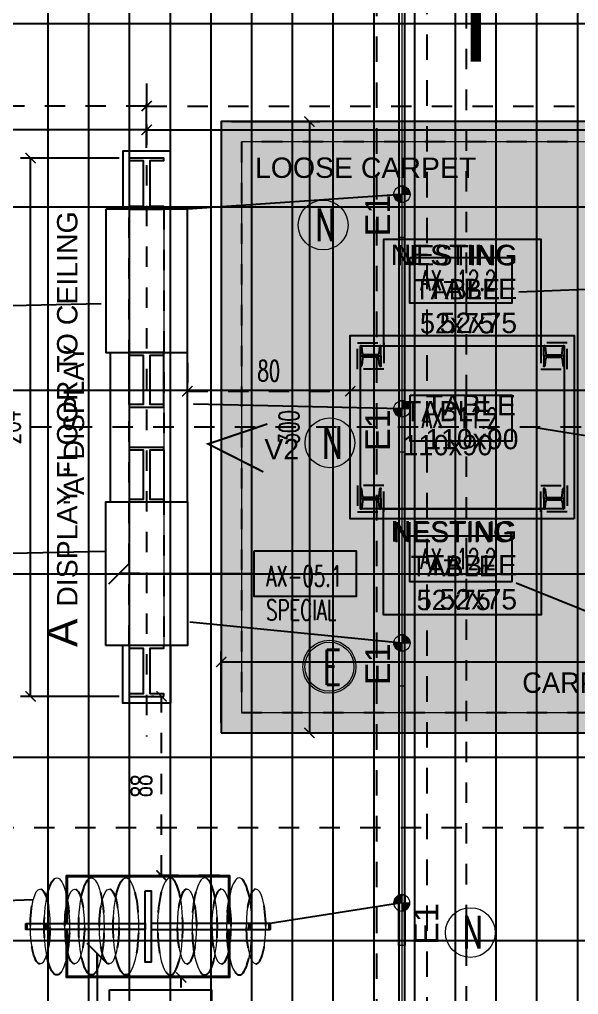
# Model space of a CAD drawing. Extents: x 214 to 401, y 14 to 126.
# Drawn here: x 308.718 to 311.463, y 77.957 to 82.742 of the extents above; entities that cross this region are included whole.
import ezdxf

# ---------------------------------------------------------------- set-up
doc = ezdxf.new("R2010")
doc.units = 0
doc.header["$LTSCALE"] = 0.25
doc.header["$MEASUREMENT"] = 0
for name, pattern in [('CONTINOUS', [0]), ('DASHDOT2', [0.5, 0.25, -0.125, 0, -0.125]), ('DASHED', [0.75, 0.5, -0.25]), ('DOT2', [0.125, 0, -0.125]), ('NASCOSTA', [0.375, 0.25, -0.125]), ('NASCOSTA2', [0.1875, 0.125, -0.0625]), ('PUNTO2', [0.125, 0, -0.125]), ('TRATTOPUNTO2', [0.5, 0.25, -0.125, 0, -0.125])]:
    doc.linetypes.add(name, pattern=pattern)
doc.layers.get('0').update_dxf_attribs({"linetype": 'CONTINUOUS'})
doc.layers.get('DEFPOINTS').update_dxf_attribs({"linetype": 'CONTINUOUS'})
for name, color, linetype in [('ax-arredo piani', 2, 'CONTINUOUS'), ('ax-arredo piani rossi', 1, 'CONTINUOUS'), ('ax-arredo proiezioni', 1, 'NASCOSTA'), ('ax-arredo sez', 6, 'CONTINUOUS'), ('AX-proiez vestiti', 1, 'NASCOSTA2'), ('AX-QUOTE', 2, 'CONTINUOUS'), ('ax-tappeto', 6, 'DOT2'), ('floor-quote', 2, 'CONTINUOUS'), ('floor-testi', 11, 'CONTINUOUS'), ('floor-tiles', 11, 'CONTINUOUS'), ('MERCHANDISING', 11, 'CONTINUOUS'), ('Piani', 6, 'CONTINUOUS'), ('RIFERIMENTI', 11, 'CONTINUOUS'), ('TESTI', 3, 'CONTINUOUS')]:
    doc.layers.add(name, color=color, linetype=linetype)
for name, color, linetype, true_color in [('ax-axis', 7, 'TRATTOPUNTO2', 0xd2844b), ('LD_beam', 7, 'DASHED', 0x7ec8c8), ('LD_pointing', 7, 'CONTINUOUS', 0xff9429), ('LD_track', 7, 'CONTINUOUS', 0x7ec8c8), ('MERCHANDISING-quote', 7, 'NASCOSTA2', 0x62b5df), ('Sections', 92, 'CONTINUOUS', 0x00bd00), ('view', 7, 'CONTINUOUS', 0xd60000)]:
    doc.layers.add(name, color=color, linetype=linetype, true_color=true_color)
for name, color, linetype, lineweight, true_color in [('floor-Carpet', 7, 'CONTINUOUS', 9, 0xe00070), ('LD_base', 7, 'CONTINUOUS', 5, 0x646464), ('LD_light', 7, 'CONTINUOUS', 5, 0xf00000), ('LD_N', 7, 'CONTINUOUS', 9, 0x41c62a)]:
    doc.layers.add(name, color=color, linetype=linetype, lineweight=lineweight, true_color=true_color)
doc.layers.add('LD_def-points', color=11, linetype='CONTINUOUS', lineweight=5, plot=False)
doc.layers.add('LD_text', color=255, linetype='CONTINUOUS', lineweight=9)
doc.styles.add('cart-inver', font='Arial.ttf')
doc.styles.add('HZDX', font='')
doc.styles.add('SIMPLEX', font='SIMPLEX.SHX', dxfattribs={"width": 0.65})
doc.styles.get("Standard").update_dxf_attribs({"font": 'Arial.ttf'})
doc.styles.get('HZDX').set_extended_font_data('DicotMedium')
doc.dimstyles.new('METRI', dxfattribs={"dimtxt": 0.2, "dimasz": 0.1, "dimexe": 0.1, "dimexo": 0.0625, "dimgap": 0.09, "dimtad": 1, "dimzin": 0, "dimdsep": 46, "dimtxsty": 'SIMPLEX', "dimblk": 'LINEET2S', "dimcen": 0.09, "dimdle": 0.1, "dimclrt": 3, "dimadec": 0, "dimazin": 0, "dimtfac": 1, "dimtix": 1, "dimtmove": 2, "dimatfit": 3, "dimldrblk": 'LINEET2S', "dimfxl": 1, "dimtolj": 1, "dimarcsym": 0})

# ---------------------------------------------------------------- blocks, each defined once
blk = doc.blocks.new('ax panca small')
at = {"layer": 'ax-arredo piani'}
blk.add_lwpolyline([(-0.025, 0), (0.75, 0), (0.75, -0.521), (-0.025, -0.521)], close=True, dxfattribs=at)
blk = doc.blocks.new('ax tavolo 90x110')
at = {"layer": 'ax-arredo piani'}
for points in [[(0, 0), (1.1, 0), (1.1, -0.9), (0, -0.9)], [(0.05, -0.05), (1.05, -0.05), (1.05, -0.85), (0.05, -0.85)]]:
    blk.add_lwpolyline(points, close=True, dxfattribs=at)
at = {"layer": 'ax-arredo proiezioni', "linetype": 'NASCOSTA2', "ltscale": 0.5}
for points in [[(0.035, -0.035), (0.165, -0.035), (0.165, -0.165), (0.035, -0.165)], [(1.065, -0.035), (0.935, -0.035), (0.935, -0.165), (1.065, -0.165)], [(0.035, -0.865), (0.165, -0.865), (0.165, -0.735), (0.035, -0.735)], [(1.065, -0.865), (0.935, -0.865), (0.935, -0.735), (1.065, -0.735)]]:
    blk.add_lwpolyline(points, close=True, dxfattribs=at)
for points in [[(0.15, -0.1), (0.15, -0.051, 0.414214), (0.149, -0.05), (0.1476, -0.05, 0.391021), (0.1431, -0.0541), (0.1406, -0.0862, -0.391021), (0.1321, -0.094), (0.0679, -0.094, -0.391021), (0.0594, -0.0862), (0.0569, -0.0541, 0.391021), (0.0524, -0.05), (0.051, -0.05, 0.414214), (0.05, -0.051), (0.05, -0.1)], [(0.95, -0.1), (0.95, -0.051, -0.414214), (0.951, -0.05), (0.9524, -0.05, -0.391021), (0.9569, -0.0541), (0.9594, -0.0862, 0.391021), (0.9679, -0.094), (1.0321, -0.094, 0.391021), (1.0406, -0.0862), (1.0431, -0.0541, -0.391021), (1.0476, -0.05), (1.049, -0.05, -0.414214), (1.05, -0.051), (1.05, -0.1)], [(0.15, -0.1), (0.15, -0.149, -0.414214), (0.149, -0.15), (0.1476, -0.15, -0.391021), (0.1431, -0.1459), (0.1406, -0.1138, 0.391021), (0.1321, -0.106), (0.0679, -0.106, 0.391021), (0.0594, -0.1138), (0.0569, -0.1459, -0.391021), (0.0524, -0.15), (0.051, -0.15, -0.414214), (0.05, -0.149), (0.05, -0.1)], [(0.95, -0.1), (0.95, -0.149, 0.414214), (0.951, -0.15), (0.9524, -0.15, 0.391021), (0.9569, -0.1459), (0.9594, -0.1138, -0.391021), (0.9679, -0.106), (1.0321, -0.106, -0.391021), (1.0406, -0.1138), (1.0431, -0.1459, 0.391021), (1.0476, -0.15), (1.049, -0.15, 0.414214), (1.05, -0.149), (1.05, -0.1)], [(0.15, -0.8), (0.15, -0.751, 0.414214), (0.149, -0.75), (0.1476, -0.75, 0.391021), (0.1431, -0.7541), (0.1406, -0.7862, -0.391021), (0.1321, -0.794), (0.0679, -0.794, -0.391021), (0.0594, -0.7862), (0.0569, -0.7541, 0.391021), (0.0524, -0.75), (0.051, -0.75, 0.414214), (0.05, -0.751), (0.05, -0.8)], [(0.95, -0.8), (0.95, -0.751, -0.414214), (0.951, -0.75), (0.9524, -0.75, -0.391021), (0.9569, -0.7541), (0.9594, -0.7862, 0.391021), (0.9679, -0.794), (1.0321, -0.794, 0.391021), (1.0406, -0.7862), (1.0431, -0.7541, -0.391021), (1.0476, -0.75), (1.049, -0.75, -0.414214), (1.05, -0.751), (1.05, -0.8)], [(0.15, -0.8), (0.15, -0.849, -0.414214), (0.149, -0.85), (0.1476, -0.85, -0.391021), (0.1431, -0.8459), (0.1406, -0.8138, 0.391021), (0.1321, -0.806), (0.0679, -0.806, 0.391021), (0.0594, -0.8138), (0.0569, -0.8459, -0.391021), (0.0524, -0.85), (0.051, -0.85, -0.414214), (0.05, -0.849), (0.05, -0.8)], [(0.95, -0.8), (0.95, -0.849, 0.414214), (0.951, -0.85), (0.9524, -0.85, 0.391021), (0.9569, -0.8459), (0.9594, -0.8138, -0.391021), (0.9679, -0.806), (1.0321, -0.806, -0.391021), (1.0406, -0.8138), (1.0431, -0.8459, 0.391021), (1.0476, -0.85), (1.049, -0.85, 0.414214), (1.05, -0.849), (1.05, -0.8)]]:
    blk.add_lwpolyline(points, format="xyb", close=True, dxfattribs=at)
for p in [(0.05, -0.15), (0.15, -0.15), (0.95, -0.15), (0.05, -0.75), (0.15, -0.75), (0.95, -0.75)]:
    blk.add_point(p, dxfattribs=at)
blk = doc.blocks.new('BAGS DISPLAY')
at = {"layer": 'ax-arredo piani'}
for points in [[(0.385, -0.075), (0.415, -0.075), (0.415, -0.425), (0.385, -0.425)], [(-0.2, -0.235), (-0.195, -0.235), (-0.195, -0.265), (-0.2, -0.265)], [(-0.2, -0.235), (0.385, -0.235), (0.385, -0.265), (-0.2, -0.265)], [(-0.1, -0.235), (-0.095, -0.235), (-0.095, -0.265), (-0.1, -0.265)], [(1, -0.235), (0.415, -0.235), (0.415, -0.265), (1, -0.265)], [(0.895, -0.235), (0.9, -0.235), (0.9, -0.265), (0.895, -0.265)], [(0.995, -0.235), (1, -0.235), (1, -0.265), (0.995, -0.265)]]:
    blk.add_lwpolyline(points, close=True, dxfattribs=at)
at = {"layer": 'AX-proiez vestiti'}
for centre, major_axis in [((-0.0479, -0.25), (0, -0.238)), ((0.1217, -0.25), (0, -0.238)), ((0.2912, -0.25), (0, -0.238)), ((-0.1299, -0.25), (0, -0.1839)), ((0.0396, -0.25), (0, -0.1839)), ((0.2091, -0.25), (0, -0.1839))]:
    blk.add_ellipse(centre, major_axis=major_axis, ratio=0.260996, dxfattribs=at)
at = {"layer": 'AX-proiez vestiti', "extrusion": (0, 0, -1)}
for centre, major_axis in [((0.5088, -0.25), (0, -0.238)), ((0.6783, -0.25), (0, -0.238)), ((0.8479, -0.25), (0, -0.238)), ((0.5909, -0.25), (0, -0.1839)), ((0.7604, -0.25), (0, -0.1839)), ((0.9299, -0.25), (0, -0.1839))]:
    blk.add_ellipse(centre, major_axis=major_axis, ratio=0.260996, dxfattribs=at)
at = {"layer": 'Piani', "color": 1}
for points in [[(0, -0.235), (0, 0), (0.8, 0), (0.8, -0.235)], [(0.005, -0.235), (0.005, -0.005), (0.795, -0.005), (0.795, -0.235)], [(0.8, -0.265), (0.8, -0.5), (0, -0.5), (0, -0.265)], [(0.795, -0.265), (0.795, -0.495), (0.005, -0.495), (0.005, -0.265)]]:
    blk.add_lwpolyline(points, dxfattribs=at)
blk = doc.blocks.new('_ArchTick')
at = {"color": 0, "linetype": 'ByBlock', "const_width": 0.15}
blk.add_lwpolyline([(-0.5, -0.5), (0.5, 0.5)], dxfattribs=at)
blk = doc.blocks.new('*D306')
at = {"layer": 'AX-QUOTE', "color": 0, "lineweight": -2, "transparency": 16777216}
for p, q in [((307.0687, 82.1119), (307.0687, 82.2509)), ((309.3422, 82.1119), (309.3422, 82.2509)), ((309.3422, 82.2009), (307.0687, 82.2009))]:
    blk.add_line(p, q, dxfattribs=at)
at = {"layer": 'DEFPOINTS', "color": 0, "transparency": 16777216}
for p in [(307.0687, 82.2009), (307.0687, 82.0619), (309.3422, 82.0619)]:
    blk.add_point(p, dxfattribs=at)
at = {"layer": 'AX-QUOTE', "color": 0, "lineweight": -2, "transparency": 16777216, "xscale": 0.05, "yscale": 0.05, "zscale": 0.05, "rotation": 180}
blk.add_blockref('_ArchTick', (307.0687, 82.2009), dxfattribs=at)
at = {"layer": 'AX-QUOTE', "color": 0, "lineweight": -2, "transparency": 16777216, "xscale": 0.05, "yscale": 0.05, "zscale": 0.05}
blk.add_blockref('_ArchTick', (309.3422, 82.2009), dxfattribs=at)
at = {"layer": 'AX-QUOTE', "color": 3, "transparency": 16777216, "insert": (308.2054, 82.3009), "char_height": 0.1, "attachment_point": 5, "style": 'SIMPLEX'}
blk.add_mtext('\\A1;227', dxfattribs=at)
blk = doc.blocks.new('*D307')
at = {"layer": 'AX-QUOTE', "color": 0, "lineweight": -2, "transparency": 16777216}
for p, q in [((314.0752, 82.1119), (314.0752, 82.2509)), ((309.3422, 82.2009), (314.0752, 82.2009))]:
    blk.add_line(p, q, dxfattribs=at)
at = {"layer": 'DEFPOINTS', "color": 0, "transparency": 16777216}
for p in [(309.3422, 82.2009), (314.0752, 82.2009), (314.0752, 82.0619)]:
    blk.add_point(p, dxfattribs=at)
at = {"layer": 'AX-QUOTE', "color": 0, "lineweight": -2, "transparency": 16777216, "xscale": 0.05, "yscale": 0.05, "zscale": 0.05, "rotation": 180}
blk.add_blockref('_ArchTick', (309.3422, 82.2009), dxfattribs=at)
at = {"layer": 'AX-QUOTE', "color": 0, "lineweight": -2, "transparency": 16777216, "xscale": 0.05, "yscale": 0.05, "zscale": 0.05}
blk.add_blockref('_ArchTick', (314.0752, 82.2009), dxfattribs=at)
at = {"layer": 'AX-QUOTE', "color": 3, "transparency": 16777216, "insert": (311.7087, 82.3009), "char_height": 0.1, "attachment_point": 5, "style": 'SIMPLEX'}
blk.add_mtext('\\A1;473', dxfattribs=at)
blk = doc.blocks.new('*D322')
at = {"layer": 'AX-QUOTE', "color": 0, "lineweight": -2, "transparency": 16777216}
for p, q in [((309.2072, 82.0619), (308.7227, 82.0619)), ((308.7727, 79.4202), (308.7727, 82.0619)), ((309.2072, 79.4202), (308.7227, 79.4202))]:
    blk.add_line(p, q, dxfattribs=at)
at = {"layer": 'DEFPOINTS', "color": 0, "transparency": 16777216}
for p in [(308.7727, 82.0619), (309.2572, 82.0619), (309.2572, 79.4202)]:
    blk.add_point(p, dxfattribs=at)
at = {"layer": 'AX-QUOTE', "color": 0, "lineweight": -2, "transparency": 16777216, "xscale": 0.05, "yscale": 0.05, "zscale": 0.05}
for p, rotation in [((308.7727, 82.0619), 90), ((308.7727, 79.4202), 270)]:
    blk.add_blockref('_ArchTick', p, dxfattribs=dict(at, rotation=rotation))
at = {"layer": 'AX-QUOTE', "color": 3, "transparency": 16777216, "insert": (308.6727, 80.741), "char_height": 0.1, "attachment_point": 5, "rotation": 90, "style": 'SIMPLEX'}
blk.add_mtext('\\A1;264', dxfattribs=at)
blk = doc.blocks.new('*D331')
at = {"layer": 'DEFPOINTS', "color": 0, "transparency": 16777216}
for p in [(313.7087, 79.5899), (309.7087, 79.241), (313.7087, 79.241)]:
    blk.add_point(p, dxfattribs=at)
at = {"layer": 'floor-quote', "color": 0, "lineweight": -2, "transparency": 16777216}
for p, q in [((309.7087, 79.291), (309.7087, 79.6399)), ((313.7087, 79.291), (313.7087, 79.6399)), ((309.7087, 79.5899), (313.7087, 79.5899))]:
    blk.add_line(p, q, dxfattribs=at)
at = {"layer": 'floor-quote', "color": 0, "lineweight": -2, "transparency": 16777216, "xscale": 0.05, "yscale": 0.05, "zscale": 0.05, "rotation": 180}
blk.add_blockref('_ArchTick', (309.7087, 79.5899), dxfattribs=at)
at = {"layer": 'floor-quote', "color": 0, "lineweight": -2, "transparency": 16777216, "xscale": 0.05, "yscale": 0.05, "zscale": 0.05}
blk.add_blockref('_ArchTick', (313.7087, 79.5899), dxfattribs=at)
at = {"layer": 'floor-quote', "color": 10, "transparency": 16777216, "insert": (311.7087, 79.6899), "char_height": 0.1, "attachment_point": 5, "style": 'SIMPLEX'}
blk.add_mtext('\\A1;400', dxfattribs=at)
blk = doc.blocks.new('LINEET2S')
blk.add_line((-1, 0), (0, 0))
at = {"color": 5}
blk.add_line((0.5, 0.5), (-0.5, -0.5), dxfattribs=at)
blk = doc.blocks.new('*D332')
at = {"layer": 'DEFPOINTS', "color": 0, "transparency": 16777216}
for p in [(309.7087, 82.241), (309.7087, 79.241), (310.1418, 79.241)]:
    blk.add_point(p, dxfattribs=at)
at = {"layer": 'floor-quote', "color": 0, "lineweight": -2, "transparency": 16777216}
for p, q in [((309.7587, 82.241), (310.1918, 82.241)), ((310.1418, 82.241), (310.1418, 79.241)), ((309.7587, 79.241), (310.1918, 79.241))]:
    blk.add_line(p, q, dxfattribs=at)
at = {"layer": 'floor-quote', "color": 0, "lineweight": -2, "transparency": 16777216, "xscale": 0.05, "yscale": 0.05, "zscale": 0.05}
for p, rotation in [((310.1418, 82.241), 90), ((310.1418, 79.241), 270)]:
    blk.add_blockref('_ArchTick', p, dxfattribs=dict(at, rotation=rotation))
at = {"layer": 'floor-quote', "color": 10, "transparency": 16777216, "insert": (310.0418, 80.741), "char_height": 0.1, "attachment_point": 5, "rotation": 90, "style": 'SIMPLEX'}
blk.add_mtext('\\A1;300', dxfattribs=at)
blk = doc.blocks.new('*D340')
at = {"layer": 'DEFPOINTS', "color": 0, "transparency": 16777216}
for p in [(309.5124, 78.041), (309.7492, 78.041), (309.5422, 76.991)]:
    blk.add_point(p, dxfattribs=at)
at = {"layer": 'MERCHANDISING-quote', "color": 0, "lineweight": -2, "transparency": 16777216}
for p, q in [((309.6992, 78.041), (309.4624, 78.041)), ((309.5124, 76.991), (309.5124, 78.041)), ((309.4922, 76.991), (309.4624, 76.991))]:
    blk.add_line(p, q, dxfattribs=at)
at = {"layer": 'MERCHANDISING-quote', "color": 0, "lineweight": -2, "transparency": 16777216, "xscale": 0.05, "yscale": 0.05, "zscale": 0.05}
for p, rotation in [((309.5124, 78.041), 90), ((309.5124, 76.991), 270)]:
    blk.add_blockref('_ArchTick', p, dxfattribs=dict(at, rotation=rotation))
at = {"layer": 'MERCHANDISING-quote', "color": 3, "transparency": 16777216, "insert": (309.4124, 77.516), "char_height": 0.1, "attachment_point": 5, "rotation": 90, "style": 'SIMPLEX'}
blk.add_mtext('\\A1;105', dxfattribs=at)
blk = doc.blocks.new('*D341')
at = {"layer": 'DEFPOINTS', "color": 0, "transparency": 16777216}
for p in [(309.4158, 79.4202), (309.4272, 79.4202), (309.7492, 78.541)]:
    blk.add_point(p, dxfattribs=at)
at = {"layer": 'MERCHANDISING-quote', "color": 0, "lineweight": -2, "transparency": 16777216}
for p, q in [((309.3772, 79.4202), (309.3658, 79.4202)), ((309.4158, 78.541), (309.4158, 79.4202)), ((309.6992, 78.541), (309.3658, 78.541))]:
    blk.add_line(p, q, dxfattribs=at)
at = {"layer": 'MERCHANDISING-quote', "color": 0, "lineweight": -2, "transparency": 16777216, "xscale": 0.05, "yscale": 0.05, "zscale": 0.05}
for p, rotation in [((309.4158, 79.4202), 90), ((309.4158, 78.541), 270)]:
    blk.add_blockref('_ArchTick', p, dxfattribs=dict(at, rotation=rotation))
at = {"layer": 'MERCHANDISING-quote', "color": 3, "transparency": 16777216, "insert": (309.3158, 78.9806), "char_height": 0.1, "attachment_point": 5, "rotation": 90, "style": 'SIMPLEX'}
blk.add_mtext('\\A1;88', dxfattribs=at)
blk = doc.blocks.new('*D346')
at = {"layer": 'DEFPOINTS', "color": 0, "transparency": 16777216}
for p in [(309.5422, 81.1075), (310.3422, 80.918), (310.3422, 80.7126)]:
    blk.add_point(p, dxfattribs=at)
at = {"layer": 'MERCHANDISING-quote', "color": 0, "lineweight": -2, "transparency": 16777216}
for p, q in [((309.5422, 81.0575), (309.5422, 80.868)), ((310.3422, 80.7626), (310.3422, 80.968)), ((309.5422, 80.918), (310.3422, 80.918))]:
    blk.add_line(p, q, dxfattribs=at)
at = {"layer": 'MERCHANDISING-quote', "color": 0, "lineweight": -2, "transparency": 16777216, "xscale": 0.05, "yscale": 0.05, "zscale": 0.05, "rotation": 180}
blk.add_blockref('_ArchTick', (309.5422, 80.918), dxfattribs=at)
at = {"layer": 'MERCHANDISING-quote', "color": 0, "lineweight": -2, "transparency": 16777216, "xscale": 0.05, "yscale": 0.05, "zscale": 0.05}
blk.add_blockref('_ArchTick', (310.3422, 80.918), dxfattribs=at)
at = {"layer": 'MERCHANDISING-quote', "color": 3, "transparency": 16777216, "insert": (309.9422, 81.018), "char_height": 0.1, "attachment_point": 5, "style": 'SIMPLEX'}
blk.add_mtext('\\A1;80', dxfattribs=at)
blk = doc.blocks.new('*D350')
at = {"layer": 'DEFPOINTS', "color": 0, "transparency": 16777216}
for p in [(307.0687, 82.3175), (307.0687, 82.1785), (309.3422, 82.1785)]:
    blk.add_point(p, dxfattribs=at)
at = {"layer": 'MERCHANDISING-quote', "color": 0, "lineweight": -2, "transparency": 16777216}
for p, q in [((307.0687, 82.2285), (307.0687, 82.3675)), ((309.3422, 82.2285), (309.3422, 82.3675)), ((309.3422, 82.3175), (307.0687, 82.3175))]:
    blk.add_line(p, q, dxfattribs=at)
at = {"layer": 'MERCHANDISING-quote', "color": 0, "lineweight": -2, "transparency": 16777216, "xscale": 0.05, "yscale": 0.05, "zscale": 0.05, "rotation": 180}
blk.add_blockref('_ArchTick', (307.0687, 82.3175), dxfattribs=at)
at = {"layer": 'MERCHANDISING-quote', "color": 0, "lineweight": -2, "transparency": 16777216, "xscale": 0.05, "yscale": 0.05, "zscale": 0.05}
blk.add_blockref('_ArchTick', (309.3422, 82.3175), dxfattribs=at)
at = {"layer": 'MERCHANDISING-quote', "color": 3, "transparency": 16777216, "insert": (308.2054, 82.4175), "char_height": 0.1, "attachment_point": 5, "style": 'SIMPLEX'}
blk.add_mtext('\\A1;227', dxfattribs=at)
blk = doc.blocks.new('*D351')
at = {"layer": 'DEFPOINTS', "color": 0, "transparency": 16777216}
for p in [(309.3422, 82.3175), (314.0752, 82.3175), (314.0752, 82.1785)]:
    blk.add_point(p, dxfattribs=at)
at = {"layer": 'MERCHANDISING-quote', "color": 0, "lineweight": -2, "transparency": 16777216}
for p, q in [((314.0752, 82.2285), (314.0752, 82.3675)), ((309.3422, 82.3175), (314.0752, 82.3175))]:
    blk.add_line(p, q, dxfattribs=at)
at = {"layer": 'MERCHANDISING-quote', "color": 0, "lineweight": -2, "transparency": 16777216, "xscale": 0.05, "yscale": 0.05, "zscale": 0.05, "rotation": 180}
blk.add_blockref('_ArchTick', (309.3422, 82.3175), dxfattribs=at)
at = {"layer": 'MERCHANDISING-quote', "color": 0, "lineweight": -2, "transparency": 16777216, "xscale": 0.05, "yscale": 0.05, "zscale": 0.05}
blk.add_blockref('_ArchTick', (314.0752, 82.3175), dxfattribs=at)
at = {"layer": 'MERCHANDISING-quote', "color": 3, "transparency": 16777216, "insert": (311.7087, 82.4175), "char_height": 0.1, "attachment_point": 5, "style": 'SIMPLEX'}
blk.add_mtext('\\A1;473', dxfattribs=at)
blk = doc.blocks.new('E1-5')
at = {"layer": 'LD_light', "lineweight": 5, "ltscale": 0.5}
h = blk.add_hatch(color=256, dxfattribs=at)
h.dxf.hatch_style = 1
h.paths.add_polyline_path([(0, 0.04, 0.414214), (-0.04, 0), (0, 0)])
at = {"layer": 'LD_light', "lineweight": 5}
h = blk.add_hatch(color=256, dxfattribs=at)
h.dxf.hatch_style = 1
h.paths.add_polyline_path([(0.21, -0.0163), (0.21, 0.0163), (-0.04, 0.0163), (-0.04, -0.0163)])
at = {"layer": 'LD_light', "lineweight": 5, "ltscale": 0.5}
h = blk.add_hatch(color=256, dxfattribs=at)
h.dxf.hatch_style = 1
h.paths.add_polyline_path([(0.04, 0), (0, 0), (0, -0.04, 0.414214)])
at = {"layer": 'LD_light', "lineweight": 5}
for p, q in [((-0.04, 0), (0.04, 0)), ((0, 0.04), (0, -0.04))]:
    blk.add_line(p, q, dxfattribs=at)
blk.add_lwpolyline([(0.21, 0.0163), (-0.04, 0.0163), (-0.04, -0.0163), (0.21, -0.0163)], close=True, dxfattribs=at)
blk.add_circle((0, 0), 0.04, dxfattribs=at)
blk = doc.blocks.new('notturna')
at = {"layer": 'LD_N'}
blk.add_circle((21.1399, -17.0434), 0.084, dxfattribs=at)
at = {"layer": 'LD_N', "style": 'SIMPLEX', "width": 0.65}
blk.add_text('N', height=0.1101, dxfattribs=at).set_placement((21.1144, -17.0975))
blk = doc.blocks.new('e')
at = {"layer": 'LD_light', "color": 160, "true_color": 0x1a53ff}
for radius in [8.4, 7.78]:
    blk.add_circle((0, 0), radius, dxfattribs=at)
at = {"layer": 'LD_light', "color": 160, "true_color": 0x1a53ff, "style": 'SIMPLEX', "width": 0.65}
blk.add_text('E', height=11.01, dxfattribs=at).set_placement((-2.02, -5.7))
blk = doc.blocks.new('DALIAN ASOM LIGHT')
at = {"layer": 'LD_base'}
for p, q in [((-4.1599, 8.134), (-4.1599, 8.867)), ((-4.0683, 8.8671), (-4.0683, 8.867)), ((-4.0683, 8.6118), (-4.0683, 8.8545)), ((-3.8983, 8.8671), (-3.8983, 8.867)), ((-3.8983, 8.6118), (-3.8983, 8.8545)), ((-3.7833, 8.134), (-3.7833, 8.867)), ((-4.0683, 8.3892), (-4.0683, 8.1465)), ((-3.8983, 8.3892), (-3.8983, 8.1465))]:
    blk.add_line(p, q, dxfattribs=at)
for points in [[(-3.6168, 7.0005), (0.3832, 7.0005), (0.3832, 10.0005), (-3.6168, 10.0005)], [(-3.5168, 7.1005), (0.2832, 7.1005), (0.2832, 9.9005), (-3.5168, 9.9005)], [(-3.8983, 9.5714), (-3.8983, 9.5839), (-3.9666, 9.5839), (-3.9666, 9.8089), (-3.8983, 9.8089), (-3.8983, 9.8214), (-4.0683, 9.8214), (-4.0683, 9.8089), (-3.9999, 9.8089), (-3.9999, 9.5839), (-4.0683, 9.5839), (-4.0683, 9.5714)], [(-4.1833, 9.5714), (-4.1833, 8.867), (-3.7833, 8.867), (-3.7833, 9.5714)], [(-4.1833, 9.5714), (-4.1833, 8.867), (-3.7833, 8.867), (-3.7833, 9.5714)], [(-4.0683, 7.4297), (-4.0683, 9.5714), (-3.8983, 9.5714), (-3.8983, 7.4297)], [(-4.0683, 8.5993), (-3.8983, 8.5993), (-3.8983, 8.6118), (-3.9666, 8.6118), (-3.9666, 8.8545), (-3.8983, 8.8545), (-3.8983, 8.867), (-4.0683, 8.867), (-4.0683, 8.8545), (-3.9999, 8.8545), (-3.9999, 8.6118), (-4.0683, 8.6118)], [(-4.0683, 8.134), (-3.8983, 8.134), (-3.8983, 8.1465), (-3.9666, 8.1465), (-3.9666, 8.3892), (-3.8983, 8.3892), (-3.8983, 8.4017), (-4.0683, 8.4017), (-4.0683, 8.3892), (-3.9999, 8.3892), (-3.9999, 8.1465), (-4.0683, 8.1465)], [(-4.1833, 7.4297), (-4.1833, 8.134), (-3.7833, 8.134), (-3.7833, 7.4297)], [(-3.8983, 7.1797), (-3.8983, 7.1922), (-3.9666, 7.1922), (-3.9666, 7.4172), (-3.8983, 7.4172), (-3.8983, 7.4297), (-4.0683, 7.4297), (-4.0683, 7.4172), (-3.9999, 7.4172), (-3.9999, 7.1922), (-4.0683, 7.1922), (-4.0683, 7.1797)], [(-3.9912, 6.2255), (-3.9612, 6.2255), (-3.9612, 5.8755), (-3.9912, 5.8755)], [(-4.5762, 6.0655), (-4.5712, 6.0655), (-4.5712, 6.0355), (-4.5762, 6.0355)], [(-4.5762, 6.0655), (-3.9912, 6.0655), (-3.9912, 6.0355), (-4.5762, 6.0355)], [(-4.4762, 6.0655), (-4.4712, 6.0655), (-4.4712, 6.0355), (-4.4762, 6.0355)], [(-3.3762, 6.0655), (-3.9612, 6.0655), (-3.9612, 6.0355), (-3.3762, 6.0355)], [(-3.4812, 6.0655), (-3.4762, 6.0655), (-3.4762, 6.0355), (-3.4812, 6.0355)], [(-3.3812, 6.0655), (-3.3762, 6.0655), (-3.3762, 6.0355), (-3.3812, 6.0355)]]:
    blk.add_lwpolyline(points, close=True, dxfattribs=at)
for points in [[(-3.8666, 9.5714), (-3.8666, 9.8547), (-4.0999, 9.8547), (-4.0999, 9.5714)], [(-3.8666, 7.4297), (-3.8666, 7.1464), (-4.0999, 7.1464), (-4.0999, 7.4297)], [(-4.3762, 6.0655), (-4.3762, 6.3005), (-3.5762, 6.3005), (-3.5762, 6.0655)], [(-4.3712, 6.0655), (-4.3712, 6.2955), (-3.5812, 6.2955), (-3.5812, 6.0655)], [(-3.5762, 6.0355), (-3.5762, 5.8005), (-4.3762, 5.8005), (-4.3762, 6.0355)], [(-3.5812, 6.0355), (-3.5812, 5.8055), (-4.3712, 5.8055), (-4.3712, 6.0355)]]:
    blk.add_lwpolyline(points, dxfattribs=at)
at = {"layer": 'LD_base', "elevation": 0}
for points in [[(-2.8208, 8.9005), (-2.0458, 8.9005), (-2.0458, 9.4215), (-2.8208, 9.4215)], [(-1.8833, 8.0505), (-2.9833, 8.0505), (-2.9833, 8.9505), (-1.8833, 8.9505)], [(-1.9333, 8.1005), (-2.9333, 8.1005), (-2.9333, 8.9005), (-1.9333, 8.9005)], [(-2.8208, 8.1005), (-2.0458, 8.1005), (-2.0458, 7.5795), (-2.8208, 7.5795)]]:
    blk.add_lwpolyline(points, close=True, dxfattribs=at)
at = {"layer": 'LD_base', "linetype": 'NASCOSTA2', "ltscale": 0.5, "elevation": 0}
for points in [[(-2.9483, 8.9155), (-2.8183, 8.9155), (-2.8183, 8.7855), (-2.9483, 8.7855)], [(-1.9183, 8.9155), (-2.0483, 8.9155), (-2.0483, 8.7855), (-1.9183, 8.7855)], [(-2.9483, 8.0855), (-2.8183, 8.0855), (-2.8183, 8.2155), (-2.9483, 8.2155)], [(-1.9183, 8.0855), (-2.0483, 8.0855), (-2.0483, 8.2155), (-1.9183, 8.2155)]]:
    blk.add_lwpolyline(points, close=True, dxfattribs=at)
for points in [[(-2.8333, 8.8505), (-2.8333, 8.8995, 0.414214), (-2.8343, 8.9005), (-2.8356, 8.9005, 0.391021), (-2.8401, 8.8964), (-2.8427, 8.8643, -0.391021), (-2.8512, 8.8565), (-2.9153, 8.8565, -0.391021), (-2.9238, 8.8643), (-2.9264, 8.8964, 0.391021), (-2.9309, 8.9005), (-2.9323, 8.9005, 0.414214), (-2.9333, 8.8995), (-2.9333, 8.8505)], [(-2.0333, 8.8505), (-2.0333, 8.8995, -0.414214), (-2.0323, 8.9005), (-2.0309, 8.9005, -0.391021), (-2.0264, 8.8964), (-2.0238, 8.8643, 0.391021), (-2.0153, 8.8565), (-1.9512, 8.8565, 0.391021), (-1.9427, 8.8643), (-1.9401, 8.8964, -0.391021), (-1.9356, 8.9005), (-1.9343, 8.9005, -0.414214), (-1.9333, 8.8995), (-1.9333, 8.8505)], [(-2.8333, 8.8505), (-2.8333, 8.8015, -0.414214), (-2.8343, 8.8005), (-2.8356, 8.8005, -0.391021), (-2.8401, 8.8047), (-2.8427, 8.8367, 0.391021), (-2.8512, 8.8445), (-2.9153, 8.8445, 0.391021), (-2.9238, 8.8367), (-2.9264, 8.8047, -0.391021), (-2.9309, 8.8005), (-2.9323, 8.8005, -0.414214), (-2.9333, 8.8015), (-2.9333, 8.8505)], [(-2.0333, 8.8505), (-2.0333, 8.8015, 0.414214), (-2.0323, 8.8005), (-2.0309, 8.8005, 0.391021), (-2.0264, 8.8047), (-2.0238, 8.8367, -0.391021), (-2.0153, 8.8445), (-1.9512, 8.8445, -0.391021), (-1.9427, 8.8367), (-1.9401, 8.8047, 0.391021), (-1.9356, 8.8005), (-1.9343, 8.8005, 0.414214), (-1.9333, 8.8015), (-1.9333, 8.8505)], [(-2.8333, 8.1505), (-2.8333, 8.1995, 0.414214), (-2.8343, 8.2005), (-2.8356, 8.2005, 0.391021), (-2.8401, 8.1964), (-2.8427, 8.1643, -0.391021), (-2.8512, 8.1565), (-2.9153, 8.1565, -0.391021), (-2.9238, 8.1643), (-2.9264, 8.1964, 0.391021), (-2.9309, 8.2005), (-2.9323, 8.2005, 0.414214), (-2.9333, 8.1995), (-2.9333, 8.1505)], [(-2.0333, 8.1505), (-2.0333, 8.1995, -0.414214), (-2.0323, 8.2005), (-2.0309, 8.2005, -0.391021), (-2.0264, 8.1964), (-2.0238, 8.1643, 0.391021), (-2.0153, 8.1565), (-1.9512, 8.1565, 0.391021), (-1.9427, 8.1643), (-1.9401, 8.1964, -0.391021), (-1.9356, 8.2005), (-1.9343, 8.2005, -0.414214), (-1.9333, 8.1995), (-1.9333, 8.1505)], [(-2.8333, 8.1505), (-2.8333, 8.1015, -0.414214), (-2.8343, 8.1005), (-2.8356, 8.1005, -0.391021), (-2.8401, 8.1047), (-2.8427, 8.1367, 0.391021), (-2.8512, 8.1445), (-2.9153, 8.1445, 0.391021), (-2.9238, 8.1367), (-2.9264, 8.1047, -0.391021), (-2.9309, 8.1005), (-2.9323, 8.1005, -0.414214), (-2.9333, 8.1015), (-2.9333, 8.1505)], [(-2.0333, 8.1505), (-2.0333, 8.1015, 0.414214), (-2.0323, 8.1005), (-2.0309, 8.1005, 0.391021), (-2.0264, 8.1047), (-2.0238, 8.1367, -0.391021), (-2.0153, 8.1445), (-1.9512, 8.1445, -0.391021), (-1.9427, 8.1367), (-1.9401, 8.1047, 0.391021), (-1.9356, 8.1005), (-1.9343, 8.1005, 0.414214), (-1.9333, 8.1015), (-1.9333, 8.1505)]]:
    blk.add_lwpolyline(points, format="xyb", close=True, dxfattribs=at)
at = {"layer": 'LD_base'}
for centre, major_axis in [((-4.424, 6.0505), (0, -0.238)), ((-4.2545, 6.0505), (0, -0.238)), ((-4.085, 6.0505), (0, -0.238)), ((-4.5061, 6.0505), (0, -0.1839)), ((-4.3366, 6.0505), (0, -0.1839)), ((-4.167, 6.0505), (0, -0.1839))]:
    blk.add_ellipse(centre, major_axis=major_axis, ratio=0.260996, dxfattribs=at)
at = {"layer": 'LD_base', "extrusion": (0, 0, -1)}
for centre, major_axis in [((-3.8674, 6.0505), (0, -0.238)), ((-3.6978, 6.0505), (0, -0.238)), ((-3.5283, 6.0505), (0, -0.238)), ((-3.7853, 6.0505), (0, -0.1839)), ((-3.6158, 6.0505), (0, -0.1839)), ((-3.4463, 6.0505), (0, -0.1839))]:
    blk.add_ellipse(centre, major_axis=major_axis, ratio=0.260996, dxfattribs=at)
at = {"layer": 'LD_base', "linetype": 'NASCOSTA2', "ltscale": 0.5}
for p in [(-2.8333, 8.8005), (-2.0333, 8.8005), (-1.9333, 8.8005), (-2.8333, 8.2005), (-2.0333, 8.2005), (-1.9333, 8.2005)]:
    blk.add_point(p, dxfattribs=at)

msp = doc.modelspace()

# ---------------------------------------------------------------- hatches: boundary and pattern name
at = {"layer": 'floor-Carpet'}
h = msp.add_hatch(dxfattribs=at)
h.set_pattern_fill('DOTS', color=256, scale=0.5)
h.set_pattern_definition([(0, (0, -13.24512), (0.015625, 0.03125), [0, -0.03125])])
h.paths.add_polyline_path([(309.70865, 79.24104), (313.70865, 79.24104), (313.70865, 82.24104), (309.70865, 82.24104)])

# ---------------------------------------------------------------- linework, layer by layer
at = {"layer": 'ax-arredo piani'}
for p, q in [((309.25715, 81.10764), (309.25715, 81.10753)), ((309.42715, 81.10764), (309.42715, 81.10753)), ((309.25715, 80.85237), (309.25715, 81.09503)), ((309.42715, 80.85237), (309.42715, 81.09503)), ((309.25715, 80.62972), (309.25715, 80.38706)), ((309.42715, 80.62972), (309.42715, 80.38706))]:
    msp.add_line(p, q, dxfattribs=at)
for points in [[(309.14215, 81.81188), (309.14215, 81.10753), (309.54215, 81.10753), (309.54215, 81.81188)], [(309.14215, 81.81188), (309.14215, 81.10753), (309.54215, 81.10753), (309.54215, 81.81188)], [(309.14215, 79.67021), (309.14215, 80.37456), (309.54215, 80.37456), (309.54215, 79.67021)]]:
    msp.add_lwpolyline(points, close=True, dxfattribs=at)
at = {"layer": 'ax-arredo piani rossi'}
for p, q in [((309.16549, 80.37456), (309.16549, 81.10753)), ((309.54215, 80.37456), (309.54215, 81.10753))]:
    msp.add_line(p, q, dxfattribs=at)
for points in [[(309.45882, 81.81188), (309.45882, 82.09521), (309.22549, 82.09521), (309.22549, 81.81188)], [(309.45882, 79.67021), (309.45882, 79.38688), (309.22549, 79.38688), (309.22549, 79.67021)]]:
    msp.add_lwpolyline(points, dxfattribs=at)
at = {"layer": 'ax-arredo proiezioni'}
msp.add_lwpolyline([(309.25715, 79.67021), (309.25715, 81.81188), (309.42715, 81.81188), (309.42715, 79.67021)], close=True, dxfattribs=at)
at = {"layer": 'ax-arredo sez', "color": 3}
for points in [[(309.42715, 81.81188), (309.42715, 81.82438), (309.35882, 81.82438), (309.35882, 82.04938), (309.42715, 82.04938), (309.42715, 82.06188), (309.25715, 82.06188), (309.25715, 82.04938), (309.32549, 82.04938), (309.32549, 81.82438), (309.25715, 81.82438), (309.25715, 81.81188)], [(309.25715, 80.83987), (309.42715, 80.83987), (309.42715, 80.85237), (309.35882, 80.85237), (309.35882, 81.09503), (309.42715, 81.09503), (309.42715, 81.10753), (309.25715, 81.10753), (309.25715, 81.09503), (309.32549, 81.09503), (309.32549, 80.85237), (309.25715, 80.85237)], [(309.25715, 80.37456), (309.42715, 80.37456), (309.42715, 80.38706), (309.35882, 80.38706), (309.35882, 80.62972), (309.42715, 80.62972), (309.42715, 80.64222), (309.25715, 80.64222), (309.25715, 80.62972), (309.32549, 80.62972), (309.32549, 80.38706), (309.25715, 80.38706)], [(309.42715, 79.42021), (309.42715, 79.43271), (309.35882, 79.43271), (309.35882, 79.65771), (309.42715, 79.65771), (309.42715, 79.67021), (309.25715, 79.67021), (309.25715, 79.65771), (309.32549, 79.65771), (309.32549, 79.43271), (309.25715, 79.43271), (309.25715, 79.42021)]]:
    msp.add_lwpolyline(points, close=True, dxfattribs=at)
at = {"layer": 'ax-axis'}
for p, q in [((309.34215, 82.42753), (309.34215, 79.22324)), ((317.875, 80.74104), (306.68673, 80.74104))]:
    msp.add_line(p, q, dxfattribs=at)
at = {"layer": 'ax-tappeto', "color": 2, "linetype": 'CONTINOUS'}
msp.add_lwpolyline([(309.70865, 79.24104), (313.70865, 79.24104), (313.70865, 82.24104), (309.70865, 82.24104)], close=True, dxfattribs=at)
at = {"layer": 'ax-tappeto'}
msp.add_lwpolyline([(309.80865, 79.34104), (313.60865, 79.34104), (313.60865, 82.14104), (309.80865, 82.14104)], close=True, dxfattribs=at)
at = {"layer": 'floor-Carpet'}
for points in [[(309.70865, 79.24104), (313.70865, 79.24104), (313.70865, 82.24104), (309.70865, 82.24104)], [(309.80865, 79.34104), (313.60865, 79.34104), (313.60865, 82.14104), (309.80865, 82.14104)]]:
    msp.add_lwpolyline(points, close=True, dxfattribs=at)
at = {"layer": 'floor-testi', "color": 12, "linetype": 'DASHDOT2', "true_color": 0xd60000, "const_width": 0.05}
msp.add_lwpolyline([(310.95865, 88.12088), (310.95865, 82.53525)], dxfattribs=at)
at = {"layer": 'floor-tiles'}
for p, q in [((309.25865, 73.86512), (309.25865, 88.12088)), ((309.45865, 73.80499), (309.45865, 88.12088)), ((309.65865, 73.74293), (309.65865, 88.12088)), ((309.85865, 73.67893), (309.85865, 88.12088)), ((310.05865, 73.61297), (310.05865, 88.12088)), ((310.25865, 73.54503), (310.25865, 88.12088)), ((310.45865, 73.4751), (310.45865, 88.12088)), ((310.65865, 73.40315), (310.65865, 88.12088)), ((310.85865, 73.32917), (310.85865, 88.12088)), ((311.05865, 73.25314), (311.05865, 88.12088)), ((311.25865, 73.17504), (311.25865, 88.12088)), ((311.45865, 73.09483), (311.45865, 88.12088)), ((308.85865, 73.97966), (308.85865, 88.07088)), ((309.05865, 73.92334), (309.05865, 88.07088)), ((319.21865, 82.72088), (307.01865, 82.72088)), ((319.26865, 81.82088), (307.01865, 81.82088)), ((319.26865, 80.92088), (307.01865, 80.92088)), ((319.21865, 80.02088), (307.01865, 80.02088)), ((319.21865, 79.12088), (307.01865, 79.12088)), ((319.21865, 78.22088), (307.01865, 78.22088)), ((319.21865, 78.22088), (307.01865, 78.22088))]:
    msp.add_line(p, q, dxfattribs=at)
at = {"layer": 'LD_beam'}
msp.add_lwpolyline([(310.47032, 74.89408), (310.72032, 74.89408), (310.72032, 85.80868), (310.47032, 85.80868)], close=True, dxfattribs=at)
at = {"layer": 'LD_def-points'}
msp.add_line((310.59532, 85.80868), (310.59532, 74.89408), dxfattribs=at)
at = {"layer": 'LD_pointing'}
for p, q in [((310.5949, 81.88381), (309.54215, 81.81188)), ((312.8224, 81.46878), (311.1701, 81.40455)), ((308.36907, 81.33164), (309.11952, 81.34857)), ((310.5949, 80.83078), (309.57166, 80.85394)), ((312.8224, 80.48649), (311.25282, 80.73816)), ((308.36907, 80.11622), (309.13674, 80.13315)), ((312.8224, 79.30191), (311.15704, 79.97597)), ((310.5949, 79.68175), (309.55353, 79.78482)), ((308.36907, 78.40694), (308.7861, 78.42387)), ((310.59574, 78.40694), (309.94923, 78.30604))]:
    msp.add_line(p, q, dxfattribs=at)
at = {"layer": 'LD_track'}
msp.add_lwpolyline([(310.58032, 74.89408), (310.61032, 74.89408), (310.61032, 85.80868), (310.58032, 85.80868)], close=True, dxfattribs=at)
at = {"layer": 'RIFERIMENTI'}
for points in [[(310.6353, 81.57443), (311.1353, 81.57443), (311.1353, 81.34943), (310.6353, 81.34943)], [(310.63566, 80.89845), (311.13566, 80.89845), (311.13566, 80.67345), (310.63566, 80.67345)], [(310.6353, 80.20779), (311.1353, 80.20779), (311.1353, 79.98279), (310.6353, 79.98279)], [(309.87057, 80.13534), (310.37057, 80.13534), (310.37057, 79.91034), (309.87057, 79.91034)], [(309.16053, 77.98068), (309.66053, 77.98068), (309.66053, 77.75568), (309.16053, 77.75568)]]:
    msp.add_lwpolyline(points, close=True, dxfattribs=at)
at = {"layer": 'Sections', "linetype": 'DOT2'}
msp.add_line((310.9129, 72.69793), (310.9129, 89.08913), dxfattribs=at)
msp.add_lwpolyline([(317.89061, 78.77601), (306.58255, 78.77601), (306.58255, 78.77601)], dxfattribs=at)
at = {"layer": 'view', "const_width": 0.01}
msp.add_lwpolyline([(309.93484, 80.75709), (309.64464, 80.65909), (309.91544, 80.52175)], dxfattribs=at)

# ---------------------------------------------------------------- block references
at = {"layer": 'ax-arredo piani', "xscale": -1, "rotation": 180}
msp.add_blockref('ax panca small', (310.52965, 81.14104), dxfattribs=at)
at = {"layer": 'ax-arredo piani', "rotation": 180}
msp.add_blockref('ax tavolo 90x110', (311.44215, 80.29104), dxfattribs=at)
at = {"layer": 'ax-arredo piani'}
for name, p in [('ax panca small', (310.52965, 80.34104)), ('BAGS DISPLAY', (308.94923, 78.54104))]:
    msp.add_blockref(name, p, dxfattribs=at)
at = {"layer": 'LD_base'}
msp.add_blockref('DALIAN ASOM LIGHT', (313.32541, 72.24052), dxfattribs=at)
at = {"layer": 'LD_light', "rotation": 270}
for p in [(310.59574, 81.88381), (310.59574, 80.83078), (310.59574, 79.68175)]:
    msp.add_blockref('E1-5', p, dxfattribs=at)
at = {"layer": 'LD_light', "linetype": 'PUNTO2', "xscale": 0.0154948959566415, "yscale": 0.0154948959566415, "zscale": 0.0154948959566415}
msp.add_blockref('e', (310.23963, 79.56585, 0), dxfattribs=at)
at = {"layer": 'LD_light', "xscale": -1, "rotation": 90}
msp.add_blockref('E1-5', (310.5949, 78.40694), dxfattribs=at)
at = {"layer": 'LD_N', "xscale": 1.454545454545455, "yscale": 1.454545454545455, "zscale": 1.454545454545455}
for p in [(279.46006, 106.52387, 0), (279.49319, 105.45478, 0), (280.18277, 103.05152, 0)]:
    msp.add_blockref('notturna', p, dxfattribs=at)

# ---------------------------------------------------------------- texts
at = {"layer": 'LD_text', "char_height": 0.12, "rotation": 90}
for insert, attachment_point in [((310.41653, 81.67749), 1), ((310.41653, 80.62446), 1), ((310.41653, 79.47543), 1), ((310.77411, 78.20063), 7)]:
    msp.add_mtext_dynamic_manual_height_columns('E1', width=0.3836567, gutter_width=17.5, heights=[0], dxfattribs=dict(at, insert=insert, attachment_point=attachment_point))
at = {"layer": 'MERCHANDISING', "char_height": 0.1, "attachment_point": 2, "style": 'HZDX'}
for s, insert, width in [('NESTING TABLE\\P52x75', (310.86608, 81.63512), 0.893829), ('TABLE\\P110x90', (310.82111, 80.8701), 2.328512), ('NESTING TABLE\\P52x75', (310.84989, 80.27687), 0.893829), ('CARPET', (311.45787, 79.53767), 2.328512)]:
    msp.add_mtext(s, dxfattribs=dict(at, insert=insert, width=width))
at = {"layer": 'MERCHANDISING', "insert": (308.93507, 80.75405), "char_height": 0.1, "width": 2.328512, "attachment_point": 2, "rotation": 90, "style": 'HZDX'}
msp.add_mtext('"A" DISPLAY', dxfattribs=at)
at = {"layer": 'RIFERIMENTI', "char_height": 0.1, "width": 0.5824454, "attachment_point": 1, "style": 'SIMPLEX'}
for s, insert in [('\\pi0.093127;AX-12.2', (310.59277, 81.51195)), ('\\pi0.099318;AX-11.2', (310.59313, 80.83597)), ('\\pi0.093127;AX-12.2', (310.59277, 80.14531)), ('\\pi0.10087;AX-05.1\\PSPECIAL', (309.82804, 80.06034))]:
    msp.add_mtext(s, dxfattribs=dict(at, insert=insert))
at = {"layer": 'TESTI', "char_height": 0.1, "style": 'cart-inver'}
for s, insert, width, attachment_point in [('\\pi0.044647;LOOSE CARPET', (309.82949, 82.06482), 1.1575076, 1), ('NESTING TABLE\\P52x75', (311.16121, 81.20183), 0.5724747, 9), ('\\pi0.36866;TABLE\\P\\pi0.36593;110x90', (310.34393, 80.89974), 1.1575076, 1), ('NESTING TABLE\\P52x75', (311.16121, 80.28026), 0.5724747, 3)]:
    msp.add_mtext(s, dxfattribs=dict(at, insert=insert, width=width, attachment_point=attachment_point))
at = {"layer": 'TESTI', "insert": (308.85243, 79.29377), "char_height": 0.1, "width": 2.8217143, "attachment_point": 1, "rotation": 90, "style": 'cart-inver'}
msp.add_mtext('\\pi0.36857;{\\H1.5x;A }DISPLAY FLOOR TO CEILING', dxfattribs=at)
at = {"layer": 'view', "insert": (309.59554, 80.68373), "char_height": 0.1, "width": 0.8121385, "attachment_point": 1, "style": 'cart-inver'}
msp.add_mtext('\\pi0.3249;V2', dxfattribs=at)

# ---------------------------------------------------------------- dimensions: what is measured, and where the dimension line sits
at = {"layer": 'AX-QUOTE'}
for base, p1, p2, picture, middle in [((307.06865, 82.20086), (309.34215, 82.06188), (307.06865, 82.06188), '*D306', (308.2054, 82.30086)), ((314.07515, 82.20086), (309.34215, 82.20086), (314.07515, 82.06188), '*D307', (311.70865, 82.30086))]:
    dim = msp.add_linear_dim(base=base, p1=p1, p2=p2, dimstyle='METRI', override={"dimtxt": 0.1, "dimasz": 0.05, "dimexe": 0.05, "dimexo": 0.05, "dimgap": 0.05, "dimdec": 0, "dimlfac": 100, "dimzin": 8, "dimblk": 'ArchTick', "dimdle": 0}, dxfattribs=at)
    dim.commit()
    dim.dimension.update_dxf_attribs({"geometry": picture, "text_midpoint": middle})
dim = msp.add_linear_dim(base=(308.77267, 82.06188), p1=(309.25715, 79.42021), p2=(309.25715, 82.06188), angle=90, dimstyle='METRI', override={"dimtxt": 0.1, "dimasz": 0.05, "dimexe": 0.05, "dimexo": 0.05, "dimgap": 0.05, "dimdec": 0, "dimlfac": 100, "dimzin": 8, "dimblk": 'ArchTick', "dimdle": 0}, dxfattribs=at)
dim.commit()
dim.dimension.update_dxf_attribs({"geometry": '*D322', "text_midpoint": (308.67267, 80.74104)})
at = {"layer": 'floor-quote'}
dim = msp.add_linear_dim(base=(310.14179, 79.24104), p1=(309.70865, 82.24104), p2=(309.70865, 79.24104), angle=90, dimstyle='METRI', override={"dimtxt": 0.1, "dimasz": 0.05, "dimexe": 0.05, "dimexo": 0.05, "dimgap": 0.05, "dimlfac": 100, "dimzin": 8, "dimblk": 'ArchTick', "dimblk1": 'ArchTick', "dimblk2": 'LINEET2S', "dimdle": 0, "dimclrt": 10}, dxfattribs=at)
dim.commit()
dim.dimension.update_dxf_attribs({"geometry": '*D332', "text_midpoint": (310.04179, 80.74104)})
dim = msp.add_linear_dim(base=(313.70865, 79.58986), p1=(309.70865, 79.24104), p2=(313.70865, 79.24104), dimstyle='METRI', override={"dimtxt": 0.1, "dimasz": 0.05, "dimexe": 0.05, "dimexo": 0.05, "dimgap": 0.05, "dimlfac": 100, "dimzin": 8, "dimblk": 'ArchTick', "dimblk1": 'ArchTick', "dimblk2": 'LINEET2S', "dimdle": 0, "dimclrt": 10}, dxfattribs=at)
dim.commit()
dim.dimension.update_dxf_attribs({"geometry": '*D331', "text_midpoint": (311.70865, 79.68986)})
at = {"layer": 'MERCHANDISING-quote'}
for base, p1, p2, override, picture, middle in [((307.06865, 82.31748), (309.34215, 82.1785), (307.06865, 82.1785), {"dimtxt": 0.1, "dimasz": 0.05, "dimexe": 0.05, "dimexo": 0.05, "dimgap": 0.05, "dimdec": 0, "dimlfac": 100, "dimzin": 8, "dimblk": 'ArchTick', "dimdle": 0}, '*D350', (308.2054, 82.41748)), ((314.07515, 82.31748), (309.34215, 82.31748), (314.07515, 82.1785), {"dimtxt": 0.1, "dimasz": 0.05, "dimexe": 0.05, "dimexo": 0.05, "dimgap": 0.05, "dimdec": 0, "dimlfac": 100, "dimzin": 8, "dimblk": 'ArchTick', "dimdle": 0}, '*D351', (311.70865, 82.41748)), ((310.34215, 80.91805), (309.54215, 81.10753), (310.34215, 80.71256), {"dimtxt": 0.1, "dimasz": 0.05, "dimexe": 0.05, "dimexo": 0.05, "dimgap": 0.05, "dimlfac": 100, "dimzin": 8, "dimblk": 'ArchTick', "dimdle": 0}, '*D346', (309.94215, 81.01805))]:
    dim = msp.add_linear_dim(base=base, p1=p1, p2=p2, dimstyle='METRI', override=override, dxfattribs=at)
    dim.commit()
    dim.dimension.update_dxf_attribs({"geometry": picture, "text_midpoint": middle})
for base, p1, p2, override, picture, middle in [((309.41576, 79.42021), (309.74923, 78.54104), (309.42715, 79.42021), {"dimtxt": 0.1, "dimasz": 0.05, "dimexe": 0.05, "dimexo": 0.05, "dimgap": 0.05, "dimdec": 0, "dimlfac": 100, "dimzin": 8, "dimblk": 'ArchTick', "dimdle": 0}, '*D341', (309.31576, 78.98063)), ((309.51238, 78.04104), (309.54215, 76.99104), (309.74923, 78.04104), {"dimtxt": 0.1, "dimasz": 0.05, "dimexe": 0.05, "dimexo": 0.05, "dimgap": 0.05, "dimlfac": 100, "dimzin": 8, "dimblk": 'ArchTick', "dimdle": 0}, '*D340', (309.41238, 77.51604))]:
    dim = msp.add_linear_dim(base=base, p1=p1, p2=p2, angle=90, dimstyle='METRI', override=override, dxfattribs=at)
    dim.commit()
    dim.dimension.update_dxf_attribs({"geometry": picture, "text_midpoint": middle})

# ---------------------------------------------------------------- leaders
at = {"layer": 'RIFERIMENTI', "color": 2}
for points in [[(309.2072, 80.02284), (309.8086, 80.02284), (309.87057, 80.02284)], [(309.09856, 78.15985), (309.09856, 77.86818), (309.16053, 77.86818)]]:
    msp.add_leader(points, dimstyle='METRI', override={"dimtxt": 0.1, "dimexe": 0.05, "dimexo": 0.05, "dimgap": 0.05, "dimlfac": 100, "dimzin": 8, "dimdle": 0}, dxfattribs=at)

doc.saveas('drawing.dxf')
